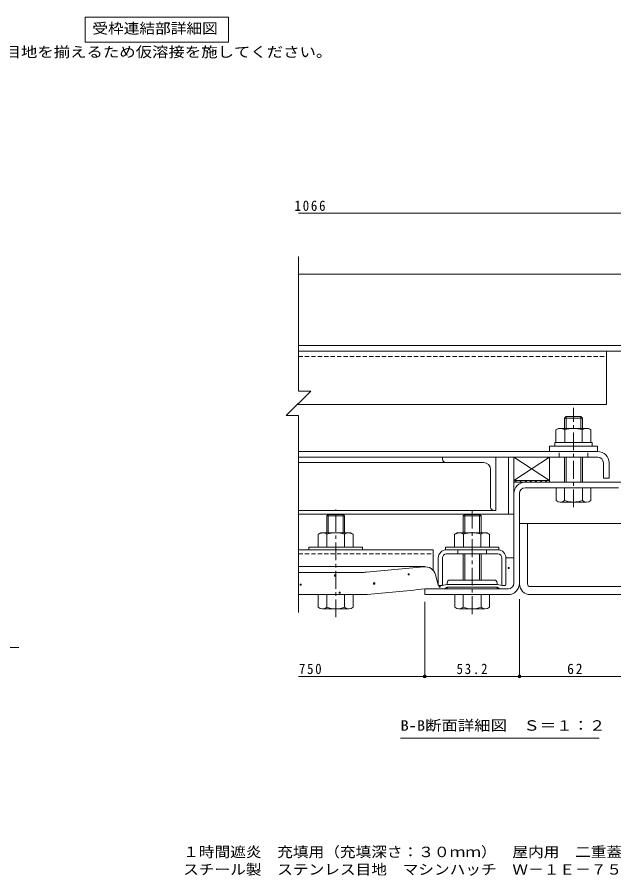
# Model space of a CAD drawing. Units: millimetres on the paper, enlarged 10 times, with parts at other scales. Extents: x -3310 to 3905, y -2751 to 2660.
# Drawn here: x 195 to 1870, y -2751 to -339 of the extents above; entities that cross this region are included whole.
import ezdxf
from ezdxf.enums import TextEntityAlignment as Align

# ---------------------------------------------------------------- set-up
doc = ezdxf.new("R2010")
doc.units = ezdxf.units.MM
doc.header["$LTSCALE"] = 10
doc.header["$PDMODE"] = 32
doc.header["$PDSIZE"] = 8
doc.linetypes.add('CHAIN1', pattern=[8, 5, -1, 1, -1])
doc.linetypes.add('DASHED1', pattern=[1.8, 1.2, -0.6])
for name, color, linetype, lineweight in [('5-5', 7, 'Continuous', 9), ('D-1', 2, 'Continuous', 9), ('D-2', 3, 'Continuous', 9), ('D-3', 4, 'Continuous', 9), ('D-4', 4, 'Continuous', 9), ('D-5', 7, 'Continuous', 9), ('D-6', 6, 'Continuous', 9), ('D-7', 5, 'Continuous', 5), ('D-9', 134, 'Continuous', 5), ('D-A', 3, 'Continuous', 9), ('D-B', 2, 'Continuous', 9), ('D-C', 5, 'Continuous', 5), ('D-E', 3, 'Continuous', 9), ('D-F', 7, 'Continuous', 9), ('F-5_F-5ﾚｲﾔ', 7, 'Continuous', 9)]:
    doc.layers.add(name, color=color, linetype=linetype, lineweight=lineweight)
doc.styles.add('ＭＳ ゴシック', font='')
doc.styles.get('ＭＳ ゴシック').set_extended_font_data('MS Gothic')

msp = doc.modelspace()

# ---------------------------------------------------------------- linework, layer by layer
at = {"layer": '5-5'}
for p, q in [((385.93, -339.03), (385.93, -409.03)), ((385.93, -339.03), (788.94, -339.03)), ((788.94, -339.03), (788.94, -409.03)), ((385.93, -409.03), (788.94, -409.03))]:
    msp.add_line(p, q, dxfattribs=at)
at = {"layer": 'D-1'}
for p, q in [((1911.17, -1644.83), (1621.46, -1644.83)), ((1731.96, -1660.83), (1621.46, -1660.83)), ((1781.96, -1660.83), (1883.46, -1660.83)), ((1589.46, -1928.83), (1589.46, -1676.83)), ((1605.46, -1676.83), (1605.46, -1928.83)), ((1339.46, -1944.83), (1573.46, -1944.83))]:
    msp.add_line(p, q, dxfattribs=at)
msp.add_lwpolyline([(1573.46, -1960.83), (1339.46, -1960.83), (1339.46, -1944.83)], dxfattribs=at)
for centre, radius, start, end in [((1621.46, -1676.83), 32, 90, 180), ((1621.46, -1676.83), 16, 90, 180), ((1573.46, -1928.83), 16, 270, 0), ((1573.46, -1928.83), 32, 270, 0)]:
    msp.add_arc(centre, radius, start, end, dxfattribs=at)
at = {"layer": 'D-2'}
for p, q in [((985.2, -1260.83), (2017.46, -1260.83)), ((985.2, -1276.83), (2017.46, -1276.83))]:
    msp.add_line(p, q, dxfattribs=at)
at = {"layer": 'D-3'}
msp.add_line((2004.46, -1060.83), (985.2, -1060.83), dxfattribs=at)
at = {"layer": 'D-4'}
for p, q in [((1567.46, -1857.48), (1589.46, -1857.48)), ((1567.46, -1933.58), (1567.46, -1857.83)), ((1589.46, -1928.83), (1589.46, -1857.48)), ((1339.41, -1882.18), (985.2, -1882.18)), ((985.2, -1898.33), (1161.13, -1898.33)), ((1377.46, -1933.58), (1369.51, -1905.05)), ((1339.46, -1944.83), (1394.98, -1944.83)), ((1378.71, -1934.83), (1377.46, -1933.58)), ((1387.71, -1934.83), (1378.71, -1934.83)), ((1402.46, -1932.33), (1387.71, -1934.83)), ((1402.46, -1939.83), (1394.98, -1944.83)), ((1542.46, -1932.33), (1402.46, -1932.33)), ((1402.46, -1939.83), (1542.46, -1939.83)), ((1542.46, -1939.83), (1549.94, -1944.83)), ((1573.46, -1944.83), (1549.94, -1944.83)), ((1163.99, -1960.83), (985.2, -1960.83))]:
    msp.add_line(p, q, dxfattribs=at)
at = {"layer": 'D-4', "color": 134, "lineweight": 5}
for p, q in [((1402.46, -1927.33), (1402.46, -1932.33)), ((1534.96, -1919.83), (1409.96, -1919.83)), ((1542.46, -1927.33), (1542.46, -1932.33)), ((1402.46, -1932.33), (1542.46, -1932.33)), ((1402.46, -1939.83), (1542.46, -1939.83)), ((1402.46, -1942.33), (1402.46, -1939.83)), ((1539.96, -1944.83), (1404.96, -1944.83)), ((1542.46, -1942.33), (1542.46, -1939.83))]:
    msp.add_line(p, q, dxfattribs=at)
at = {"layer": 'D-4', "color": 2}
for points in [[(1292.57, -1905.06), (1292.57, -1902.06), (1295.57, -1902.06), (1295.57, -1905.06)], [(1573.2, -1887.72), (1573.2, -1884.72), (1576.2, -1884.72), (1576.2, -1887.72)], [(1086.45, -1908.53), (1086.45, -1905.53), (1089.45, -1905.53), (1089.45, -1908.53)], [(1195.98, -1930.94), (1195.98, -1927.94), (1198.98, -1927.94), (1198.98, -1930.94)], [(989.85, -1934.41), (989.85, -1931.41), (992.85, -1931.41), (992.85, -1934.41)], [(1380.02, -1939.49), (1380.02, -1936.49), (1383.02, -1936.49), (1383.02, -1939.49)], [(1099.39, -1956.83), (1099.39, -1953.83), (1102.39, -1953.83), (1102.39, -1956.83)]]:
    msp.add_lwpolyline(points, close=True, dxfattribs=at)
at = {"layer": 'D-4'}
msp.add_lwpolyline([(1542.46, -1932.33), (1557.21, -1934.83), (1566.21, -1934.83), (1567.46, -1933.58)], dxfattribs=at)
for centre, radius, start, end in [((1161.13, -1748.33), 150, 270, 275.2529), ((-1160.54, 23504.13), 25508.96, 275.2529, 275.61726), ((1339.41, -1913.43), 31.25, 15.57156, 95.61726), ((1573.46, -1928.83), 16, 270, 0), ((-1160.54, 23504.13), 25571.46, 275.24643, 275.6105), ((1163.99, -1810.83), 150, 270, 275.24643)]:
    msp.add_arc(centre, radius, start, end, dxfattribs=at)
at = {"layer": 'D-4', "color": 134, "lineweight": 5}
for centre, radius, start, end in [((1409.96, -1927.33), 7.5, 90, 180), ((1534.96, -1927.33), 7.5, 0, 90), ((1404.96, -1942.33), 2.5, 180, 270), ((1539.96, -1942.33), 2.5, 270, 0)]:
    msp.add_arc(centre, radius, start, end, dxfattribs=at)
at = {"layer": 'D-5'}
for p, q in [((-505.02, -2108.93), (199.85, -2108.93)), ((1829.06, -2364.19), (1271.56, -2364.19))]:
    msp.add_line(p, q, dxfattribs=at)
at = {"layer": 'D-6', "color": 134, "lineweight": 5}
for p, q in [((1589.46, -1574.83), (1589.46, -1734.83)), ((1574.46, -1734.83), (985.2, -1734.83)), ((1574.46, -1734.83), (1589.46, -1734.83))]:
    msp.add_line(p, q, dxfattribs=at)
at = {"layer": 'D-6'}
for p in [(1689.46, -1574.83), (1589.46, -1574.83), (1689.46, -1639.83)]:
    msp.add_line(p, (1589.46, -1639.83), dxfattribs=at)
at = {"layer": 'D-6', "color": 134, "lineweight": 5}
msp.add_lwpolyline([(1589.46, -1574.83), (1574.46, -1574.83), (1574.46, -1734.83)], dxfattribs=at)
at = {"layer": 'D-6'}
msp.add_lwpolyline([(1689.46, -1639.83), (1689.46, -1574.83), (1589.46, -1574.83)], close=True, dxfattribs=at)
at = {"layer": 'D-7', "linetype": 'CHAIN1'}
for p, q in [((1756.96, -1715.22), (1756.96, -1436.57)), ((1089.46, -2024.32), (1089.46, -1721.89)), ((1472.46, -2015.22), (1472.46, -1726.57))]:
    msp.add_line(p, q, dxfattribs=at)
at = {"layer": 'D-7'}
for p, q in [((1736.02, -1460.83), (1731.96, -1464.89)), ((1781.96, -1464.89), (1731.96, -1464.89)), ((1731.96, -1493.83), (1731.96, -1464.89)), ((1777.9, -1460.83), (1736.02, -1460.83)), ((1736.02, -1493.83), (1736.02, -1460.83)), ((1777.9, -1460.83), (1781.96, -1464.89)), ((1777.9, -1493.83), (1777.9, -1460.83)), ((1781.96, -1464.89), (1781.96, -1493.83)), ((1731.96, -1644.83), (1731.96, -1574.83)), ((1736.02, -1644.83), (1736.02, -1574.83)), ((1777.9, -1644.83), (1777.9, -1574.83)), ((1781.96, -1574.83), (1781.96, -1644.83)), ((1707.96, -1696.36), (1707.96, -1660.83)), ((1805.96, -1660.83), (1707.96, -1660.83)), ((1731.96, -1696.36), (1731.96, -1660.83)), ((1781.96, -1660.83), (1781.96, -1696.36)), ((1805.96, -1696.36), (1805.96, -1660.83)), ((1793.96, -1700.83), (1719.96, -1700.83)), ((1068.52, -1787.33), (1068.52, -1735.83)), ((1110.4, -1787.33), (1110.4, -1735.83)), ((1451.52, -1735.83), (1447.46, -1739.89)), ((1493.4, -1735.83), (1451.52, -1735.83)), ((1451.52, -1787.33), (1451.52, -1735.83)), ((1493.4, -1735.83), (1497.46, -1739.89)), ((1493.4, -1787.33), (1493.4, -1735.83)), ((1064.46, -1787.33), (1064.46, -1739.89)), ((1114.46, -1739.89), (1114.46, -1739.89)), ((1114.46, -1739.89), (1114.46, -1787.33)), ((1497.46, -1739.89), (1447.46, -1739.89)), ((1447.46, -1787.33), (1447.46, -1739.89)), ((1497.46, -1787.33), (1497.46, -1739.89)), ((1447.46, -1919.83), (1447.46, -1846.33)), ((1451.52, -1919.83), (1451.52, -1846.33)), ((1493.4, -1919.83), (1493.4, -1846.33)), ((1497.46, -1919.83), (1497.46, -1846.33)), ((1138.46, -1960.83), (1040.46, -1960.83)), ((1040.46, -1996.36), (1040.46, -1960.83)), ((1064.46, -1996.36), (1064.46, -1960.83)), ((1114.46, -1996.36), (1114.46, -1960.83)), ((1138.46, -1996.36), (1138.46, -1960.83)), ((1423.46, -1996.36), (1423.46, -1960.83)), ((1521.46, -1960.83), (1423.46, -1960.83)), ((1447.46, -1996.36), (1447.46, -1960.83)), ((1497.46, -1996.36), (1497.46, -1960.83)), ((1521.46, -1996.36), (1521.46, -1960.83)), ((1052.46, -2000.83), (1126.46, -2000.83)), ((1509.46, -2000.83), (1435.46, -2000.83))]:
    msp.add_line(p, q, dxfattribs=at)
at = {"layer": 'D-7', "color": 2, "lineweight": 9}
for p, q in [((1707.89, -1497.63), (1714.46, -1493.83)), ((1799.46, -1493.83), (1714.46, -1493.83)), ((1707.89, -1497.63), (1707.89, -1533.83)), ((1732.43, -1497.63), (1732.43, -1533.83)), ((1781.5, -1497.63), (1781.5, -1533.83))]:
    msp.add_line(p, q, dxfattribs=at)
at = {"layer": 'D-7', "color": 6, "lineweight": 9}
for p, q in [((1704.46, -1533.83), (1704.46, -1543.83)), ((1704.46, -1543.83), (1809.46, -1543.83))]:
    msp.add_line(p, q, dxfattribs=at)
at = {"layer": 'D-7', "color": 134}
for p, q in [((1689.46, -1543.83), (1689.46, -1558.83)), ((1689.46, -1543.83), (1824.46, -1543.83)), ((1689.46, -1558.83), (1824.46, -1558.83)), ((1824.46, -1543.83), (1824.46, -1558.83)), ((1014.46, -1827.33), (1014.46, -1834.83)), ((1164.46, -1827.33), (1014.46, -1827.33)), ((1164.46, -1827.33), (1164.46, -1834.83)), ((1397.46, -1827.33), (1397.46, -1834.83)), ((1547.46, -1827.33), (1397.46, -1827.33)), ((1547.46, -1827.33), (1547.46, -1834.83)), ((1164.46, -1834.83), (1014.46, -1834.83)), ((1547.46, -1834.83), (1397.46, -1834.83))]:
    msp.add_line(p, q, dxfattribs=at)
at = {"layer": 'D-7', "color": 2, "lineweight": 9}
msp.add_lwpolyline([(1799.46, -1493.83), (1806.04, -1497.63), (1806.04, -1533.83), (1707.89, -1533.83)], dxfattribs=at)
at = {"layer": 'D-7', "color": 6, "lineweight": 9}
msp.add_lwpolyline([(1704.46, -1533.83), (1809.46, -1533.83), (1809.46, -1543.83)], dxfattribs=at)
at = {"layer": 'D-7'}
for points in [[(1110.4, -1735.83), (1068.52, -1735.83), (1064.46, -1739.89)], [(1110.4, -1735.83), (1114.46, -1739.89), (1114.46, -1739.89)], [(1064.46, -1739.89), (1114.46, -1739.89), (1114.46, -1739.89)]]:
    msp.add_lwpolyline(points, dxfattribs=at)
at = {"layer": 'D-7', "color": 2, "lineweight": 9}
for centre, radius, start, end in [((1722.37, -1522.71), 28.97, 94.38438, 120), ((1719.39, -1518.03), 24.21, 57.42749, 88.18784), ((1756.96, -1575.03), 81.2, 72.41188, 107.5881), ((1794.53, -1518.03), 24.21, 91.81215, 122.57249), ((1791.55, -1522.71), 28.97, 59.99998, 85.6156)]:
    msp.add_arc(centre, radius, start, end, dxfattribs=at)
at = {"layer": 'D-7'}
for centre, radius, start, end in [((1719.96, -1682.5), 18.33, 229.1022, 310.89809), ((1756.96, -1628.75), 72.08, 249.70546, 290.29454), ((1793.96, -1682.5), 18.33, 229.10191, 310.8978), ((1052.46, -1982.5), 18.33, 229.1022, 310.89809), ((1089.46, -1928.75), 72.08, 249.70546, 290.29454), ((1126.46, -1982.5), 18.33, 229.10191, 310.8978), ((1435.46, -1982.5), 18.33, 229.1022, 310.89809), ((1472.46, -1928.75), 72.08, 249.70546, 290.29454), ((1509.46, -1982.5), 18.33, 229.10191, 310.8978)]:
    msp.add_arc(centre, radius, start, end, dxfattribs=at)
at = {"layer": 'D-9'}
for p, q in [((985.2, -1276.83), (1849.46, -1276.83)), ((1849.46, -1426.83), (1849.46, -1276.83)), ((981.71, -1426.83), (1849.46, -1426.83))]:
    msp.add_line(p, q, dxfattribs=at)
at = {"layer": 'D-9', "linetype": 'DASHED1'}
msp.add_line((985.2, -1291.83), (1849.46, -1291.83), dxfattribs=at)
at = {"layer": 'D-A'}
for p, q in [((1824.96, -1558.83), (985.2, -1558.83)), ((1824.96, -1574.83), (985.2, -1574.83)), ((1840.96, -1590.83), (1840.96, -1633.83)), ((1856.96, -1590.83), (1856.96, -1633.83)), ((1840.96, -1633.83), (1856.96, -1633.83))]:
    msp.add_line(p, q, dxfattribs=at)
at = {"layer": 'D-A', "linetype": 'DASHED1'}
for p, q in [((1716.96, -1574.83), (1716.96, -1558.83)), ((1796.96, -1574.83), (1796.96, -1558.83))]:
    msp.add_line(p, q, dxfattribs=at)
at = {"layer": 'D-A'}
for radius in [32, 16]:
    msp.add_arc((1824.96, -1590.83), radius, 0, 90, dxfattribs=at)
at = {"layer": 'D-B', "color": 6}
for p, q in [((1504.46, -1589.83), (985.2, -1589.83)), ((1389.46, -1579.83), (1389.46, -1574.83)), ((1539.46, -1574.83), (1539.46, -1724.83)), ((1524.46, -1609.83), (1524.46, -1714.83)), ((1539.46, -1724.83), (985.2, -1724.83))]:
    msp.add_line(p, q, dxfattribs=at)
at = {"layer": 'D-B'}
for p, q in [((1046.96, -1787.33), (1131.96, -1787.33)), ((1064.93, -1791.13), (1064.93, -1827.33)), ((1114, -1791.13), (1114, -1827.33)), ((1138.54, -1791.13), (1131.96, -1787.33)), ((1138.54, -1791.13), (1138.54, -1827.33)), ((1429.96, -1787.33), (1514.96, -1787.33)), ((1447.93, -1791.13), (1447.93, -1827.33)), ((1497, -1791.13), (1497, -1827.33)), ((1521.54, -1791.13), (1514.96, -1787.33)), ((1521.54, -1791.13), (1521.54, -1827.33))]:
    msp.add_line(p, q, dxfattribs=at)
at = {"layer": 'D-B', "color": 7}
for p, q in [((985.2, -1834.83), (1363.4, -1834.83)), ((1363.4, -1893.42), (1363.4, -1834.83)), ((1400.46, -1834.83), (1544.46, -1834.83)), ((1544.46, -1846.33), (1400.46, -1846.33)), ((1377.46, -1933.58), (1377.46, -1857.83)), ((1388.96, -1933.58), (1388.96, -1857.83)), ((1555.96, -1933.58), (1555.96, -1857.83)), ((1567.46, -1933.58), (1567.46, -1857.83)), ((1378.71, -1934.83), (1377.46, -1933.58)), ((1387.71, -1934.83), (1378.71, -1934.83)), ((1387.71, -1934.83), (1388.96, -1933.58)), ((1557.21, -1934.83), (1555.96, -1933.58)), ((1566.21, -1934.83), (1557.21, -1934.83)), ((1566.21, -1934.83), (1567.46, -1933.58))]:
    msp.add_line(p, q, dxfattribs=at)
at = {"layer": 'D-B', "color": 7, "linetype": 'DASHED1'}
for p, q in [((985.2, -1846.33), (1363.4, -1846.33)), ((1432.46, -1846.33), (1432.46, -1834.83)), ((1512.46, -1846.33), (1512.46, -1834.83))]:
    msp.add_line(p, q, dxfattribs=at)
at = {"layer": 'D-B'}
for points in [[(1046.96, -1787.33), (1040.39, -1791.13), (1040.39, -1827.33), (1138.54, -1827.33)], [(1429.96, -1787.33), (1423.39, -1791.13), (1423.39, -1827.33), (1521.54, -1827.33)]]:
    msp.add_lwpolyline(points, dxfattribs=at)
at = {"layer": 'D-B', "color": 6}
for centre, radius, start, end in [((1399.46, -1579.83), 10, 180, 270), ((1504.46, -1609.83), 20, 0, 90), ((1534.46, -1714.83), 10, 180, 270)]:
    msp.add_arc(centre, radius, start, end, dxfattribs=at)
at = {"layer": 'D-B'}
for centre, radius, start, end in [((1054.87, -1816.21), 28.97, 94.3844, 120.00002), ((1051.89, -1811.53), 24.21, 57.42751, 88.18785), ((1089.46, -1868.53), 81.2, 72.4119, 107.58812), ((1127.04, -1811.53), 24.21, 91.81216, 122.57251), ((1124.06, -1816.21), 28.97, 60, 85.61562), ((1437.87, -1816.21), 28.97, 94.3844, 120.00002), ((1434.89, -1811.53), 24.21, 57.42751, 88.18785), ((1472.46, -1868.53), 81.2, 72.4119, 107.58812), ((1510.04, -1811.53), 24.21, 91.81216, 122.57251), ((1507.06, -1816.21), 28.97, 60, 85.61562)]:
    msp.add_arc(centre, radius, start, end, dxfattribs=at)
at = {"layer": 'D-B', "color": 7}
for centre, radius, start, end in [((1400.46, -1857.83), 23, 90, 180), ((1400.46, -1857.83), 11.5, 90, 180), ((1544.46, -1857.83), 23, 0, 90), ((1544.46, -1857.83), 11.5, 0, 90)]:
    msp.add_arc(centre, radius, start, end, dxfattribs=at)
at = {"layer": 'D-C', "color": 7, "lineweight": 9}
for p, q in [((1592.31, -1644.83), (1597.31, -1639.83)), ((1606.46, -1644.83), (1611.46, -1639.83)), ((1620.6, -1644.83), (1625.6, -1639.83)), ((1634.74, -1644.83), (1639.74, -1639.83)), ((1648.88, -1644.83), (1653.88, -1639.83)), ((1663.02, -1644.83), (1668.02, -1639.83)), ((1677.17, -1644.83), (1682.17, -1639.83))]:
    msp.add_line(p, q, dxfattribs=at)
msp.add_lwpolyline([(1689.46, -1639.83), (1689.46, -1644.83), (1589.46, -1644.83), (1589.46, -1639.83)], close=True, dxfattribs=at)
at = {"layer": 'D-E'}
for p, q in [((1605.46, -1760.83), (1627.96, -1760.83)), ((1605.46, -1930.83), (1605.46, -1760.83)), ((1627.96, -1930.83), (1627.96, -1760.83)), ((1635.46, -1938.33), (2305.46, -1938.33)), ((1635.46, -1960.83), (2305.46, -1960.83))]:
    msp.add_line(p, q, dxfattribs=at)
msp.add_lwpolyline([(1627.96, -1760.83), (2105.46, -1760.83), (2105.46, -1938.33)], dxfattribs=at)
for radius, start in [(30, 180), (7.5, 180.00027)]:
    msp.add_arc((1635.46, -1930.83), radius, start, 270, dxfattribs=at)
at = {"layer": 'D-F'}
for p, q in [((2129.46, -889.59), (985.2, -889.59)), ((985.2, -1010.83), (985.2, -1388.92)), ((1019.61, -1388.92), (950.8, -1457.74)), ((985.2, -1388.92), (1019.61, -1388.92)), ((985.2, -1457.74), (950.8, -1457.74)), ((985.2, -1457.74), (985.2, -2010.83)), ((1605.46, -2193.3), (1605.46, -1973.94)), ((1339.46, -2193.3), (1339.46, -1980.83)), ((1339.46, -2190.3), (985.2, -2190.3)), ((1605.46, -2190.3), (1339.46, -2190.3)), ((1915.46, -2190.3), (1605.46, -2190.3))]:
    msp.add_line(p, q, dxfattribs=at)
for p in [(1339.46, -2190.3), (1605.46, -2190.3)]:
    msp.add_point(p, dxfattribs=at)

# ---------------------------------------------------------------- texts
at = {"layer": '5-5', "color": 2, "style": 'ＭＳ ゴシック'}
for s, width, p in [('受枠連結部詳細図', 1.1, (406.38, -394.03)), ('※目地を揃えるため仮溶接を施してください。', 1.15, (113.88, -460.08))]:
    msp.add_text(s, height=29.33, dxfattribs=dict(at, width=width)).set_placement(p, align=Align.BOTTOM_LEFT)
at = {"layer": 'D-5', "color": 2, "style": 'ＭＳ ゴシック', "width": 1.15}
msp.add_text('B-B断面詳細図\u3000Ｓ＝１：２', height=29.33, dxfattribs=at).set_placement((1271.56, -2351.69), align=Align.BOTTOM_LEFT)
at = {"layer": 'D-F', "color": 2, "char_height": 29.33, "attachment_point": 7, "style": 'ＭＳ ゴシック'}
for s, insert in [('\\T1.28;\\W0.9;1066', (973.95, -883.59)), ('\\T1.27;\\W0.9;750', (986.33, -2184.3)), ('\\T1.28;\\W0.9;53.2', (1428.71, -2184.3)), ('\\T1.27;\\W0.95;62', (1739.21, -2184.3))]:
    msp.add_mtext(s, dxfattribs=dict(at, insert=insert))
at = {"layer": 'F-5_F-5ﾚｲﾔ', "color": 2, "style": 'ＭＳ ゴシック', "width": 1.1}
for s, p in [('１時間遮炎\u3000充填用（充填深さ：３０ｍｍ）\u3000屋内用\u3000二重蓋\u3000密閉形（防水・防臭形）', (661.21, -2706.83)), ('スチール製\u3000ステンレス目地\u3000マシンハッチ\u3000Ｗ－１Ｅ－７５０×２０００－Ｌ', (661.21, -2756.03))]:
    msp.add_text(s, height=29.33, dxfattribs=at).set_placement(p, align=Align.BOTTOM_LEFT)

doc.saveas('drawing.dxf')
